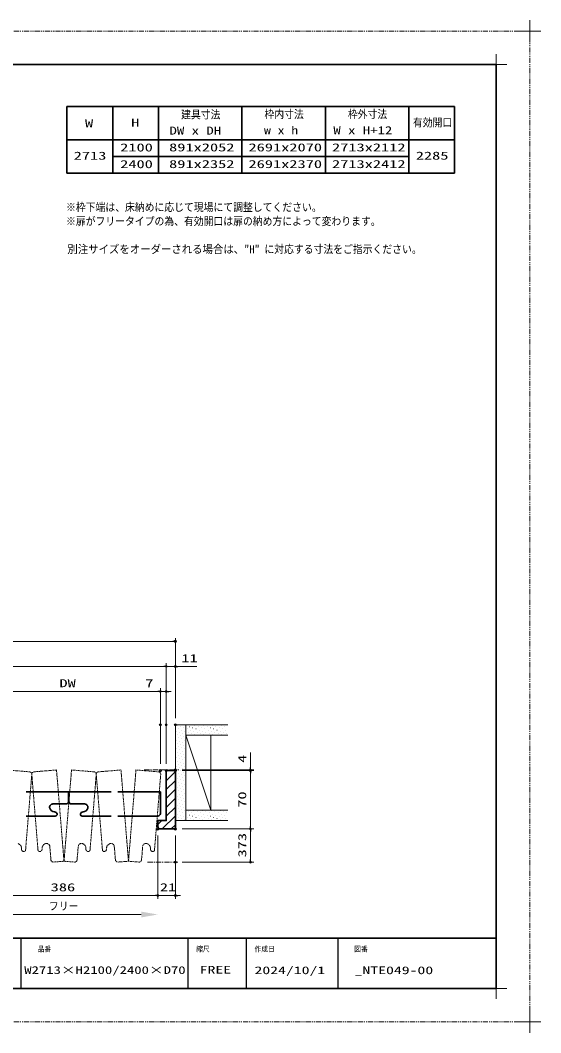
# Model space of a CAD drawing. Units: millimetres, scale not verified. Extents: x -1306 to 1306, y -607 to 607.
# Drawn here: x -224 to 400, y -607 to 607 of the extents above; entities that cross this region are included whole.
import ezdxf
from ezdxf.enums import TextEntityAlignment as Align

# ---------------------------------------------------------------- set-up
doc = ezdxf.new("R2010")
doc.units = ezdxf.units.MM
doc.header["$LTSCALE"] = 5
doc.header["$PDMODE"] = 32
doc.header["$PDSIZE"] = 2.5
for name, pattern in [('USER1', [2.5, 1.25, -0.25, 0.25, -0.25, 0.25, -0.25]), ('USER2', [0.375, 0.25, -0.125]), ('USER3', [2, 1.25, -0.25, 0.25, -0.25])]:
    doc.linetypes.add(name, pattern=pattern)
for name, color, linetype, lineweight in [('0-1_線(黄)', 2, 'Continuous', 15), ('0-3_陰線', 4, 'USER1', 9), ('0-C_中心線', 3, 'USER3', 9), ('0-D_線(白)', 7, 'Continuous', 30), ('1-1_寸法線', 3, 'Continuous', 13), ('1-2_ハッチング', 6, 'Continuous', 9), ('1-4_DEFPOINTS', 7, 'Continuous', 5), ('1-5_0', 3, 'Continuous', 25), ('1-6_点線(黄)', 2, 'USER2', 15), ('1-7_図面枠', 7, 'Continuous', 35), ('1-8_一般', 7, 'Continuous', 5)]:
    doc.layers.add(name, color=color, linetype=linetype, lineweight=lineweight)
doc.styles.add('ＭＳ ゴシック', font='')
doc.styles.get('ＭＳ ゴシック').set_extended_font_data('MS Gothic')

# ---------------------------------------------------------------- blocks, each defined once
blk = doc.blocks.new('_DOT')
at = {"layer": '1-5_0'}
blk.add_line((-2.5, 0), (-5, 0), dxfattribs=at)
for points in [[(0, 0), (-2.5, 0), (-2.48, 0.313)], [(0, 0), (-2.48, -0.313), (-2.5, 0)], [(0, 0), (-2.48, 0.313), (-2.421, 0.622)], [(0, 0), (-2.421, -0.622), (-2.48, -0.313)], [(0, 0), (-2.421, 0.622), (-2.324, 0.92)], [(0, 0), (-2.324, -0.92), (-2.421, -0.622)], [(0, 0), (-2.324, 0.92), (-2.191, 1.204)], [(0, 0), (-2.191, -1.204), (-2.324, -0.92)], [(0, 0), (-2.191, 1.204), (-2.023, 1.469)], [(0, 0), (-2.023, -1.469), (-2.191, -1.204)], [(0, 0), (-2.023, 1.469), (-1.822, 1.711)], [(0, 0), (-1.822, -1.711), (-2.023, -1.469)], [(0, 0), (-1.822, 1.711), (-1.594, 1.926)], [(0, 0), (-1.594, -1.926), (-1.822, -1.711)], [(0, 0), (-1.594, 1.926), (-1.34, 2.111)], [(0, 0), (-1.34, -2.111), (-1.594, -1.926)], [(0, 0), (-1.34, 2.111), (-1.064, 2.262)], [(0, 0), (-1.064, -2.262), (-1.34, -2.111)], [(0, 0), (-1.064, 2.262), (-0.773, 2.378)], [(0, 0), (-0.773, -2.378), (-1.064, -2.262)], [(0, 0), (-0.773, 2.378), (-0.468, 2.456)], [(0, 0), (-0.468, -2.456), (-0.773, -2.378)], [(0, 0), (-0.468, 2.456), (-0.157, 2.495)], [(0, 0), (-0.157, -2.495), (-0.468, -2.456)], [(0, 0), (-0.157, 2.495), (0.157, 2.495)], [(0, 0), (0.157, -2.495), (-0.157, -2.495)], [(0, 0), (0.157, 2.495), (0.468, 2.456)], [(0, 0), (0.468, 2.456), (0.773, 2.378)], [(0, 0), (0.773, 2.378), (1.064, 2.262)], [(0, 0), (1.064, 2.262), (1.34, 2.111)], [(0, 0), (1.34, 2.111), (1.594, 1.926)], [(0, 0), (1.594, 1.926), (1.822, 1.711)], [(0, 0), (1.822, 1.711), (2.023, 1.469)], [(0, 0), (2.023, 1.469), (2.191, 1.204)], [(0, 0), (2.191, 1.204), (2.324, 0.92)], [(0, 0), (2.324, 0.92), (2.421, 0.622)], [(0, 0), (2.421, 0.622), (2.48, 0.313)], [(0, 0), (2.48, 0.313), (2.5, 0)], [(0, 0), (0.468, -2.456), (0.157, -2.495)], [(0, 0), (0.773, -2.378), (0.468, -2.456)], [(0, 0), (1.064, -2.262), (0.773, -2.378)], [(0, 0), (1.34, -2.111), (1.064, -2.262)], [(0, 0), (1.594, -1.926), (1.34, -2.111)], [(0, 0), (1.822, -1.711), (1.594, -1.926)], [(0, 0), (2.023, -1.469), (1.822, -1.711)], [(0, 0), (2.191, -1.204), (2.023, -1.469)], [(0, 0), (2.324, -0.92), (2.191, -1.204)], [(0, 0), (2.421, -0.622), (2.324, -0.92)], [(0, 0), (2.48, -0.313), (2.421, -0.622)], [(0, 0), (2.5, 0), (2.48, -0.313)]]:
    blk.add_solid(points, dxfattribs=at)
blk = doc.blocks.new('グループ-13-1')
at = {"layer": '1-8_一般'}
for p, q in [((62041.6, -14029.5), (62041.6, -13365.5)), ((61709.6, -13697.5), (62373.6, -13697.5))]:
    blk.add_line(p, q, dxfattribs=at)

msp = doc.modelspace()

# ---------------------------------------------------------------- linework, layer by layer
at = {"layer": '0-1_線(黄)'}
for p, q in [((25, -237.831), (-37.84, -237.831)), ((-37.84, -237.831), (-37.84, -292.069)), ((-25.34, -237.831), (-25.34, -352.831)), ((25, -250.331), (-25.34, -250.331)), ((4.66, -340.331), (-25.34, -250.331)), ((4.66, -340.331), (4.66, -250.331)), ((25, -340.331), (-25.34, -340.331)), ((25, -352.831), (-37.84, -352.831))]:
    msp.add_line(p, q, dxfattribs=at)
at = {"layer": '0-3_陰線'}
for p, q in [((387.036, 594), (-1292.964, 594)), ((387.036, -594), (387.036, 594)), ((387.036, -594), (-1292.964, -594))]:
    msp.add_line(p, q, dxfattribs=at)
at = {"layer": '0-C_中心線'}
for p, q in [((-75.058, -292.069), (-33.839, -292.069)), ((-71.065, -402.593), (-33.839, -402.593))]:
    msp.add_line(p, q, dxfattribs=at)
at = {"layer": '0-D_線(白)'}
for p, q in [((-167.964, 504), (-167.964, 424)), ((-167.964, 504), (297.036, 504)), ((-112.964, 504), (-112.964, 424)), ((-57.964, 504), (-57.964, 424)), ((42.036, 504), (42.036, 424)), ((142.036, 504), (142.036, 424)), ((242.036, 504), (242.036, 424)), ((297.036, 504), (297.036, 424)), ((-167.964, 464), (297.036, 464)), ((-112.964, 444), (242.036, 444)), ((-167.964, 424), (297.036, 424)), ((-37.84, -292.831), (-48.84, -292.831)), ((-216.725, -318.331), (-165.914, -318.331)), ((-165.914, -318.331), (-165.914, -330.366)), ((-165.414, -318.331), (-165.414, -330.366)), ((-114.637, -318.331), (-165.414, -318.331)), ((-55.84, -318.331), (-106.637, -318.331)), ((-55.84, -344.331), (-55.84, -318.331)), ((-168.614, -332.831), (-184.687, -332.831)), ((-162.715, -332.831), (-146.675, -332.831)), ((-216.725, -347.331), (-188.664, -347.331)), ((-188.664, -347.331), (-181.786, -347.331)), ((-142.698, -347.331), (-149.576, -347.331)), ((-114.637, -347.331), (-142.698, -347.331)), ((-58.84, -347.331), (-106.637, -347.331)), ((-37.84, -340.331), (-37.84, -352.831)), ((-58.84, -359.831), (-58.84, -352.831))]:
    msp.add_line(p, q, dxfattribs=at)
for points in [[(-58.84, -352.831), (-48.84, -352.831), (-48.84, -292.831)], [(-37.84, -292.069), (-37.84, -362.831), (-55.84, -362.831)]]:
    msp.add_lwpolyline(points, dxfattribs=at)
for centre, radius, start, end in [((-184.664, -336.831), 4, 90.20752, 197.76294), ((-182.728, -336.331), 6, 195.04154, 268.99496), ((-168.868, -329.842), 3, 274.86949, 349.92817), ((-162.461, -329.842), 3, 178.00071, 265.13051), ((-148.634, -336.331), 6, 271.00504, 344.95846), ((-146.698, -336.831), 4, 342.23706, 89.79248), ((-182.664, -345.331), 3, 4.05402, 93.19439), ((-181.664, -345.331), 2, 266.51721, 6.16759), ((-149.698, -345.331), 2, 173.83241, 273.48279), ((-148.698, -345.331), 3, 86.80561, 175.94598), ((-58.84, -344.331), 3, 270, 0), ((-55.84, -359.831), 3, 180, 270)]:
    msp.add_arc(centre, radius, start, end, dxfattribs=at)
at = {"layer": '1-1_寸法線'}
for p, q in [((-733.886, -137.831), (-40.84, -137.831)), ((-37.84, -229.831), (-37.84, -133.831)), ((-51.84, -167.831), (-722.886, -167.831)), ((-51.84, -167.831), (-54.84, -167.831)), ((-48.84, -229.831), (-48.84, -163.831)), ((-48.84, -284.831), (-48.84, -163.831)), ((-48.84, -167.831), (-37.84, -167.831)), ((-37.84, -229.831), (-37.84, -163.831)), ((-34.84, -167.831), (-11.935, -167.831)), ((-55.84, -229.831), (-55.84, -193.831)), ((-55.84, -284.831), (-55.84, -193.831)), ((-48.84, -229.831), (-48.84, -193.831)), ((-58.84, -197.831), (-272.522, -197.831)), ((-58.84, -197.831), (-76.507, -197.831)), ((-48.84, -197.831), (-55.84, -197.831)), ((-45.84, -197.831), (-42.84, -197.831)), ((52.16, -289.069), (52.16, -270.926)), ((-29.84, -292.069), (56.16, -292.069)), ((-29.84, -292.831), (56.16, -292.831)), ((-29.84, -292.831), (56.16, -292.831)), ((52.16, -292.831), (52.16, -292.069)), ((52.16, -359.831), (52.16, -295.831)), ((52.16, -295.831), (52.16, -298.831)), ((-29.84, -362.831), (56.16, -362.831)), ((-29.84, -362.831), (56.16, -362.831)), ((-58.839, -370.831), (-58.839, -446.593)), ((-58.839, -370.831), (-58.839, -446.593)), ((-37.84, -370.831), (-37.84, -446.593)), ((52.16, -365.831), (52.16, -399.593)), ((-29.84, -402.593), (56.16, -402.593)), ((-284.327, -442.593), (-61.839, -442.593)), ((-61.839, -442.593), (-64.839, -442.593)), ((-58.839, -442.593), (-37.84, -442.593)), ((-34.84, -442.593), (-31.84, -442.593)), ((-172.649, -465.462), (-267.343, -465.462)), ((-172.649, -465.462), (-78.845, -465.462))]:
    msp.add_line(p, q, dxfattribs=at)
msp.add_solid([(-58.845, -465.462), (-78.845, -468.935), (-78.845, -461.989)], dxfattribs=at)
at = {"layer": '1-2_ハッチング'}
for p, q in [((-35.682, -238.877), (-35.632, -238.877)), ((-34.356, -242.854), (-34.306, -242.854)), ((-31.704, -240.203), (-31.654, -240.203)), ((-27.727, -241.528), (-27.677, -241.528)), ((-25.075, -238.877), (-25.025, -238.877)), ((-23.749, -242.854), (-23.699, -242.854)), ((-21.098, -240.203), (-21.048, -240.203)), ((-17.12, -241.528), (-17.07, -241.528)), ((-14.468, -238.877), (-14.418, -238.877)), ((-13.143, -242.854), (-13.093, -242.854)), ((-10.491, -240.203), (-10.441, -240.203)), ((-6.513, -241.528), (-6.463, -241.528)), ((-3.862, -238.877), (-3.812, -238.877)), ((-2.536, -242.854), (-2.486, -242.854)), ((0.116, -240.203), (0.166, -240.203)), ((4.093, -241.528), (4.143, -241.528)), ((6.745, -238.877), (6.795, -238.877)), ((8.071, -242.854), (8.121, -242.854)), ((10.722, -240.203), (10.772, -240.203)), ((14.7, -241.528), (14.75, -241.528)), ((17.351, -238.877), (17.401, -238.877)), ((18.677, -242.854), (18.727, -242.854)), ((21.329, -240.203), (21.379, -240.203)), ((-37.007, -245.506), (-36.957, -245.506)), ((-35.682, -249.483), (-35.632, -249.483)), ((-34.356, -253.461), (-34.306, -253.461)), ((-33.03, -246.832), (-32.98, -246.832)), ((-31.704, -250.809), (-31.654, -250.809)), ((-30.378, -244.18), (-30.328, -244.18)), ((-30.378, -254.787), (-30.328, -254.787)), ((-29.052, -248.158), (-29.002, -248.158)), ((-27.727, -252.135), (-27.677, -252.135)), ((-26.401, -245.506), (-26.351, -245.506)), ((-25.075, -249.483), (-25.025, -249.483)), ((-22.423, -246.832), (-22.373, -246.832)), ((-19.772, -244.18), (-19.722, -244.18)), ((-18.446, -248.158), (-18.396, -248.158)), ((-15.794, -245.506), (-15.744, -245.506)), ((-14.468, -249.483), (-14.418, -249.483)), ((-11.817, -246.832), (-11.767, -246.832)), ((-9.165, -244.18), (-9.115, -244.18)), ((-7.839, -248.158), (-7.789, -248.158)), ((-5.188, -245.506), (-5.138, -245.506)), ((-3.862, -249.483), (-3.812, -249.483)), ((-1.21, -246.832), (-1.16, -246.832)), ((1.442, -244.18), (1.492, -244.18)), ((2.767, -248.158), (2.817, -248.158)), ((5.419, -245.506), (5.469, -245.506)), ((6.745, -249.483), (6.795, -249.483)), ((9.396, -246.832), (9.446, -246.832)), ((12.048, -244.18), (12.098, -244.18)), ((13.374, -248.158), (13.424, -248.158)), ((16.026, -245.506), (16.076, -245.506)), ((17.351, -249.483), (17.401, -249.483)), ((20.003, -246.832), (20.053, -246.832)), ((22.655, -244.18), (22.705, -244.18)), ((23.981, -248.158), (24.031, -248.158)), ((-37.007, -256.112), (-36.957, -256.112)), ((-37.007, -266.719), (-36.957, -266.719)), ((-35.682, -260.09), (-35.632, -260.09)), ((-34.356, -264.067), (-34.306, -264.067)), ((-33.03, -257.438), (-32.98, -257.438)), ((-31.704, -261.416), (-31.654, -261.416)), ((-30.378, -265.393), (-30.328, -265.393)), ((-29.052, -258.764), (-29.002, -258.764)), ((-27.727, -262.742), (-27.677, -262.742)), ((-26.401, -256.112), (-26.351, -256.112)), ((-26.401, -266.719), (-26.351, -266.719)), ((-37.007, -277.326), (-36.957, -277.326)), ((-35.682, -270.697), (-35.632, -270.697)), ((-34.356, -274.674), (-34.306, -274.674)), ((-33.03, -268.045), (-32.98, -268.045)), ((-33.03, -278.652), (-32.98, -278.652)), ((-31.704, -272.022), (-31.654, -272.022)), ((-30.378, -276), (-30.328, -276)), ((-29.052, -269.371), (-29.002, -269.371)), ((-27.727, -273.348), (-27.677, -273.348)), ((-26.401, -277.326), (-26.351, -277.326)), ((-37.007, -287.932), (-36.957, -287.932)), ((-35.682, -281.303), (-35.632, -281.303)), ((-34.356, -285.281), (-34.306, -285.281)), ((-33.03, -289.258), (-32.98, -289.258)), ((-31.704, -282.629), (-31.654, -282.629)), ((-30.378, -286.606), (-30.328, -286.606)), ((-29.052, -279.977), (-29.002, -279.977)), ((-29.052, -290.584), (-29.002, -290.584)), ((-27.727, -283.955), (-27.677, -283.955)), ((-26.401, -287.932), (-26.351, -287.932)), ((-48.84, -294.462), (-47.209, -292.831)), ((-48.84, -305.068), (-37.84, -294.068)), ((-37.007, -298.539), (-36.957, -298.539)), ((-35.682, -291.91), (-35.632, -291.91)), ((-35.682, -302.516), (-35.632, -302.516)), ((-34.356, -295.887), (-34.306, -295.887)), ((-33.03, -299.865), (-32.98, -299.865)), ((-31.704, -293.236), (-31.654, -293.236)), ((-30.378, -297.213), (-30.328, -297.213)), ((-29.052, -301.191), (-29.002, -301.191)), ((-27.727, -294.561), (-27.677, -294.561)), ((-26.401, -298.539), (-26.351, -298.539)), ((-48.84, -315.675), (-37.84, -304.675)), ((-48.84, -326.281), (-37.84, -315.281)), ((-37.007, -309.145), (-36.957, -309.145)), ((-35.682, -313.123), (-35.632, -313.123)), ((-34.356, -306.494), (-34.306, -306.494)), ((-33.03, -310.471), (-32.98, -310.471)), ((-31.704, -303.842), (-31.654, -303.842)), ((-31.704, -314.449), (-31.654, -314.449)), ((-30.378, -307.82), (-30.328, -307.82)), ((-29.052, -311.797), (-29.002, -311.797)), ((-27.727, -305.168), (-27.677, -305.168)), ((-27.727, -315.775), (-27.677, -315.775)), ((-26.401, -309.145), (-26.351, -309.145)), ((-48.84, -336.888), (-37.84, -325.888)), ((-37.007, -319.752), (-36.957, -319.752)), ((-35.682, -323.73), (-35.632, -323.73)), ((-34.356, -317.1), (-34.306, -317.1)), ((-34.356, -327.707), (-34.306, -327.707)), ((-33.03, -321.078), (-32.98, -321.078)), ((-31.704, -325.055), (-31.654, -325.055)), ((-30.378, -318.426), (-30.328, -318.426)), ((-29.052, -322.404), (-29.002, -322.404)), ((-27.727, -326.381), (-27.677, -326.381)), ((-26.401, -319.752), (-26.351, -319.752)), ((-48.84, -347.495), (-37.84, -336.495)), ((-37.007, -330.359), (-36.957, -330.359)), ((-35.682, -334.336), (-35.632, -334.336)), ((-34.356, -338.314), (-34.306, -338.314)), ((-33.03, -331.685), (-32.98, -331.685)), ((-31.704, -335.662), (-31.654, -335.662)), ((-30.378, -329.033), (-30.328, -329.033)), ((-30.378, -339.639), (-30.328, -339.639)), ((-29.052, -333.01), (-29.002, -333.01)), ((-27.727, -336.988), (-27.677, -336.988)), ((-26.401, -330.359), (-26.351, -330.359)), ((-53.57, -362.831), (-37.84, -347.101)), ((-37.007, -340.965), (-36.957, -340.965)), ((-37.007, -351.572), (-36.957, -351.572)), ((-35.682, -344.943), (-35.632, -344.943)), ((-34.356, -348.92), (-34.306, -348.92)), ((-33.03, -342.291), (-32.98, -342.291)), ((-31.704, -346.269), (-31.654, -346.269)), ((-30.378, -350.246), (-30.328, -350.246)), ((-29.052, -343.617), (-29.002, -343.617)), ((-27.727, -347.594), (-27.677, -347.594)), ((-26.401, -340.965), (-26.351, -340.965)), ((-26.401, -351.572), (-26.351, -351.572)), ((-25.075, -344.943), (-25.025, -344.943)), ((-23.749, -348.92), (-23.699, -348.92)), ((-22.423, -342.291), (-22.373, -342.291)), ((-21.098, -346.269), (-21.048, -346.269)), ((-19.772, -350.246), (-19.722, -350.246)), ((-18.446, -343.617), (-18.396, -343.617)), ((-17.12, -347.594), (-17.07, -347.594)), ((-15.794, -340.965), (-15.744, -340.965)), ((-15.794, -351.572), (-15.744, -351.572)), ((-14.468, -344.943), (-14.418, -344.943)), ((-13.143, -348.92), (-13.093, -348.92)), ((-11.817, -342.291), (-11.767, -342.291)), ((-10.491, -346.269), (-10.441, -346.269)), ((-9.165, -350.246), (-9.115, -350.246)), ((-7.839, -343.617), (-7.789, -343.617)), ((-6.513, -347.594), (-6.463, -347.594)), ((-5.188, -340.965), (-5.138, -340.965)), ((-5.188, -351.572), (-5.138, -351.572)), ((-3.862, -344.943), (-3.812, -344.943)), ((-2.536, -348.92), (-2.486, -348.92)), ((-1.21, -342.291), (-1.16, -342.291)), ((0.116, -346.269), (0.166, -346.269)), ((1.442, -350.246), (1.492, -350.246)), ((2.767, -343.617), (2.817, -343.617)), ((4.093, -347.594), (4.143, -347.594)), ((5.419, -340.965), (5.469, -340.965)), ((5.419, -351.572), (5.469, -351.572)), ((6.745, -344.943), (6.795, -344.943)), ((8.071, -348.92), (8.121, -348.92)), ((9.396, -342.291), (9.446, -342.291)), ((10.722, -346.269), (10.772, -346.269)), ((12.048, -350.246), (12.098, -350.246)), ((13.374, -343.617), (13.424, -343.617)), ((14.7, -347.594), (14.75, -347.594)), ((16.026, -340.965), (16.076, -340.965)), ((16.026, -351.572), (16.076, -351.572)), ((17.351, -344.943), (17.401, -344.943)), ((18.677, -348.92), (18.727, -348.92)), ((20.003, -342.291), (20.053, -342.291)), ((21.329, -346.269), (21.379, -346.269)), ((22.655, -350.246), (22.705, -350.246)), ((23.981, -343.617), (24.031, -343.617)), ((-58.84, -357.495), (-54.176, -352.831)), ((-42.963, -362.831), (-37.84, -357.708))]:
    msp.add_line(p, q, dxfattribs=at)
at = {"layer": '1-4_DEFPOINTS'}
for p, q in [((347.036, 541.55), (347.036, 566.45)), ((334.586, 554), (359.486, 554)), ((347.036, -566.45), (347.036, -541.55)), ((334.586, -554), (359.486, -554))]:
    msp.add_line(p, q, dxfattribs=at)
for p in [(-37.84, -137.831), (-37.84, -167.831), (-48.84, -197.831), (-55.84, -237.831), (-48.84, -237.831), (-37.84, -237.831), (-37.84, -292.069), (-55.84, -292.831), (-48.84, -292.831), (-37.84, -292.831), (52.16, -292.831), (52.16, -292.831), (-58.839, -362.831), (-37.84, -362.831), (-37.84, -362.831), (-37.84, -402.593), (52.16, -402.593), (-58.839, -442.593), (-37.84, -442.593)]:
    msp.add_point(p, dxfattribs=at)
at = {"layer": '1-5_0', "color": 7}
for p, q in [((-222.964, -494), (-222.964, -554)), ((-22.964, -494), (-22.964, -554)), ((47.036, -494), (47.036, -554)), ((157.036, -494), (157.036, -554))]:
    msp.add_line(p, q, dxfattribs=at)
at = {"layer": '1-6_点線(黄)'}
for p, q in [((-212.757, -294.282), (-239.666, -292.069)), ((-210.013, -297.517), (-216.884, -381.093)), ((-210.013, -297.517), (-203.142, -381.093)), ((-207.269, -294.282), (-180.36, -292.069)), ((-135.453, -294.282), (-162.362, -292.069)), ((-132.709, -297.517), (-139.58, -381.093)), ((-132.709, -297.517), (-125.838, -381.093)), ((-129.965, -294.282), (-103.055, -292.069)), ((-103.055, -292.069), (-94.057, -401.525)), ((-85.058, -292.069), (-94.057, -401.525)), ((-58.148, -294.282), (-85.058, -292.069)), ((-55.404, -297.517), (-62.276, -381.093)), ((-216.884, -381.093), (-217.448, -387.948)), ((-203.142, -381.093), (-202.578, -387.948)), ((-187.009, -400.364), (-188.365, -383.869)), ((-155.713, -400.364), (-154.357, -383.869)), ((-139.58, -381.093), (-140.143, -387.948)), ((-125.838, -381.093), (-125.274, -387.948)), ((-109.704, -400.364), (-111.06, -383.869)), ((-78.409, -400.364), (-77.053, -383.869)), ((-62.276, -381.093), (-62.839, -387.948)), ((-94.057, -401.525), (-107.048, -402.593)), ((-94.057, -401.525), (-81.065, -402.593))]:
    msp.add_line(p, q, dxfattribs=at)
for points in [[(-180.36, -292.069), (-171.361, -401.525), (-184.353, -402.593)], [(-162.362, -292.069), (-171.361, -401.525), (-158.369, -402.593)]]:
    msp.add_lwpolyline(points, dxfattribs=at)
for centre, radius, start, end in [((-213.003, -297.272), 3, 349.42395, 93.2169), ((-207.023, -297.272), 3, 86.7831, 190.57605), ((-135.699, -297.272), 3, 349.42395, 93.2169), ((-129.719, -297.272), 3, 86.7831, 190.57605), ((-58.394, -297.272), 3, 349.42395, 93.2169), ((-228.333, -386.108), 6, 356.30504, 70.25846), ((-219.369, -386.909), 3, 172.10561, 261.24598), ((-219.451, -387.906), 2, 259.13241, 358.78279), ((-200.575, -387.906), 2, 181.21721, 280.86759), ((-200.657, -386.909), 3, 278.75402, 7.89439), ((-191.693, -386.108), 6, 109.74154, 183.69496), ((-192.349, -384.219), 4, 4.90752, 112.46294), ((-150.372, -384.219), 4, 67.53706, 175.09248), ((-151.029, -386.108), 6, 356.30504, 70.25846), ((-142.065, -386.909), 3, 172.10561, 261.24598), ((-142.147, -387.906), 2, 259.13241, 358.78279), ((-123.271, -387.906), 2, 181.21721, 280.86759), ((-123.353, -386.909), 3, 278.75402, 7.89439), ((-114.388, -386.108), 6, 109.74154, 183.69496), ((-115.045, -384.219), 4, 4.90752, 112.46294), ((-73.068, -384.219), 4, 67.53706, 175.09248), ((-73.725, -386.108), 6, 356.30504, 70.25846), ((-64.76, -386.909), 3, 172.10561, 261.24598), ((-64.842, -387.906), 2, 259.13241, 358.78279), ((-184.063, -399.589), 3, 193.7064, 264.62817), ((-158.659, -399.589), 3, 275.37183, 346.2936), ((-106.759, -399.589), 3, 193.7064, 264.62817), ((-81.354, -399.589), 3, 275.37183, 346.2936)]:
    msp.add_arc(centre, radius, start, end, dxfattribs=at)
at = {"layer": '1-7_図面枠'}
msp.add_line((-1252.964, -494), (347.036, -494), dxfattribs=at)
msp.add_lwpolyline([(-1252.964, -554), (347.036, -554), (347.036, 554), (-1252.964, 554)], close=True, dxfattribs=at)

# ---------------------------------------------------------------- block references
at = {"layer": '0-3_陰線', "xscale": 0.04, "yscale": 0.04}
for p in [(-2094.629, 1141.9), (-2094.629, -46.1)]:
    msp.add_blockref('グループ-13-1', p, dxfattribs=at)
at = {"layer": '1-1_寸法線', "xscale": 0.6, "yscale": 0.6}
for p in [(-37.84, -137.831), (-48.84, -167.831), (-48.84, -167.831), (-55.84, -197.831), (-55.84, -197.831), (-58.839, -442.593), (-58.839, -442.593)]:
    msp.add_blockref('_DOT', p, dxfattribs=at)
for p, rotation in [((-37.84, -167.831), 180), ((-48.84, -197.831), 180), ((52.16, -292.069), 270), ((52.16, -292.831), 90), ((52.16, -292.831), 90), ((52.16, -362.831), 270), ((52.16, -362.831), 90), ((52.16, -402.593), 270), ((-37.84, -442.593), 180)]:
    msp.add_blockref('_DOT', p, dxfattribs=dict(at, rotation=rotation))

# ---------------------------------------------------------------- texts
at = {"layer": '0-1_線(黄)', "style": 'ＭＳ ゴシック'}
for s, height, width, p in [('建具寸法', 9.604, 0.9, (-30.965, 486.519)), ('枠内寸法', 9.604, 0.9, (69.021, 486.873)), ('枠外寸法', 9.604, 0.9, (169.021, 486.873)), ('W', 9.604, 1.5, (-146.217, 475.906)), ('H', 9.604, 1.5, (-90.826, 476.887)), ('有効開口', 9.604, 0.9, (246.996, 476.887)), ('DW x DH', 9.621, 1.35, (-44.832, 467.19)), ('w x h', 9.621, 1.25, (68.471, 467.615)), ('W x H+12', 9.621, 1.35, (151.609, 467.615)), ('2713', 9.604, 1.5, (-159.741, 437.121)), ('2100', 9.604, 1.5, (-104.024, 446.979)), ('891x2052', 9.604, 1.5, (-45.342, 447.081)), ('2691x2070', 9.604, 1.5, (49.851, 447.081)), ('2713x2112', 9.604, 1.5, (150.031, 447.081)), ('2285', 9.604, 1.5, (250.479, 437.157)), ('2400', 9.604, 1.5, (-104.024, 426.979)), ('891x2352', 9.604, 1.5, (-45.342, 427.081)), ('2691x2370', 9.604, 1.5, (49.851, 427.081)), ('2713x2412', 9.604, 1.5, (150.031, 427.081)), ('※枠下端は、床納めに応じて現場にて調整してください。', 9.604, 0.9, (-168.981, 375.331)), ('※扉がフリータイプの為、有効開口は扉の納め方によって変わります。', 9.604, 0.9, (-168.981, 358.482)), ('別注サイズをオーダーされる場合は、"H"', 9.621, 0.95, (-167.289, 324.949)), ('に対応する寸法をご指示ください。', 9.604, 0.9, (68.903, 324.949))]:
    msp.add_text(s, height=height, dxfattribs=dict(at, width=width)).set_placement(p, align=Align.BOTTOM_LEFT)
at = {"layer": '1-1_寸法線', "style": 'ＭＳ ゴシック'}
for s, width, p in [('11', 1.5, (-30.697, -165.681)), ('DW', 1.5, (-176.872, -195.681)), ('7', 1.5, (-73.935, -195.681)), ('386', 1.5, (-187.369, -440.443)), ('21', 1.5, (-56.434, -440.443)), ('フリー', 0.9, (-189.501, -463.043))]:
    msp.add_text(s, height=9.604, dxfattribs=dict(at, width=width)).set_placement(p, align=Align.BOTTOM_LEFT)
at = {"layer": '1-1_寸法線', "style": 'ＭＳ ゴシック', "width": 1.5}
for s, p in [('4', (50.01, -283.498)), ('70', (50.01, -337.355)), ('373', (50.01, -396.998))]:
    msp.add_text(s, height=9.604, rotation=90, dxfattribs=at).set_placement(p, align=Align.BOTTOM_LEFT)
at = {"layer": '1-7_図面枠', "style": 'ＭＳ ゴシック'}
for s, height, width, p in [('品番', 6.452, 0.9, (-202.964, -512.073)), ('縮尺', 6.452, 0.9, (-12.964, -512.038)), ('作成日', 6.452, 0.9, (57.036, -511.963)), ('図番', 6.452, 0.9, (176.633, -512.073)), ('W2713×H2100/2400×D70', 9.236, 1.4, (-219.045, -539.518)), ('FREE', 9.238, 1.5, (-8.665, -539.129)), ('2024/10/1', 9.238, 1.5, (57.036, -539.776)), ('_NTE049-00', 9.238, 1.5, (177.071, -539.776))]:
    msp.add_text(s, height=height, dxfattribs=dict(at, width=width)).set_placement(p, align=Align.BOTTOM_LEFT)

doc.saveas('drawing.dxf')
